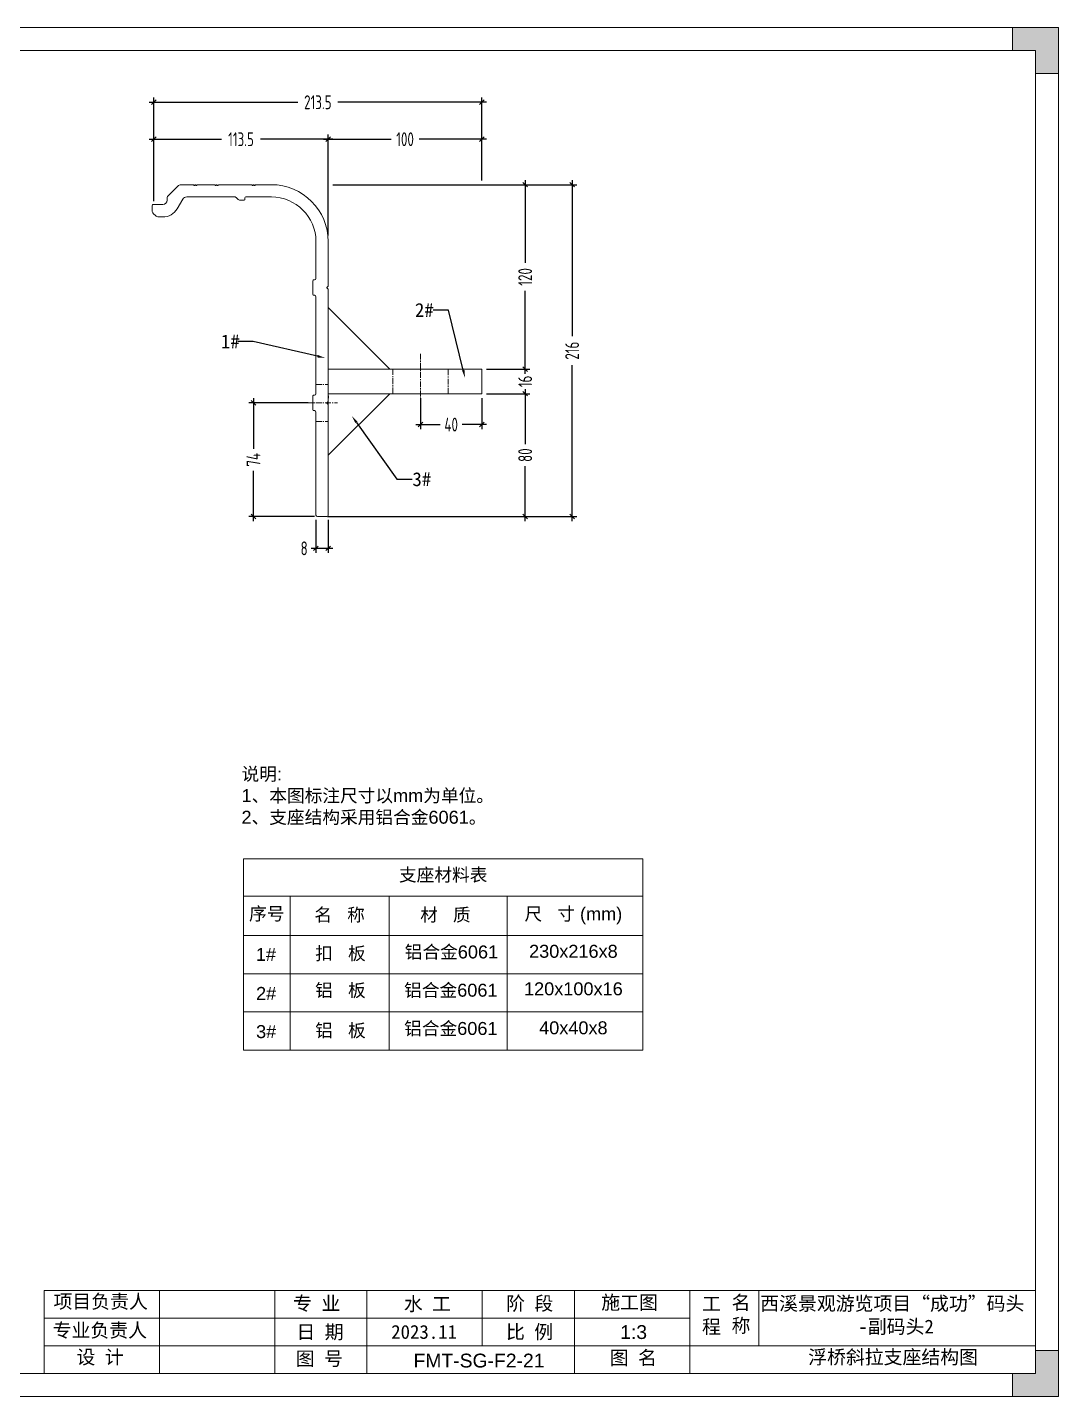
# Model space of a CAD drawing. Header units: millimetres. Extents: x 136606 to 1231039, y 82794 to 127364.
# Drawn here: x 954401 to 955071, y 126455 to 127346 of the extents above; entities that cross this region are included whole.
import ezdxf
from ezdxf import colors
from ezdxf.entities.mleader import LeaderData, LeaderLine
from ezdxf.math import Vec2, Vec3

# ---------------------------------------------------------------- set-up
doc = ezdxf.new("R2010")
doc.units = ezdxf.units.MM
doc.linetypes.add('CENTER', pattern=[0.6, 0.375, -0.075, 0.075, -0.075])
doc.linetypes.add('CENTER2', pattern=[28.575, 19.05, -3.175, 3.175, -3.175])
doc.layers.add('HR-dimension', color=9, linetype='Continuous')
doc.layers.add('标注', color=9, linetype='Continuous')
for name, color, linetype, lineweight in [('加强板', 140, 'Continuous', 18), ('图框', 7, 'Continuous', 13), ('型材', 7, 'Continuous', 15), ('扣板', 7, 'Continuous', 9), ('文本', 3, 'Continuous', 13), ('虚线', 1, 'CENTER2', 0)]:
    doc.layers.add(name, color=color, linetype=linetype, lineweight=lineweight)
doc.styles.add('Arial', font='arial.ttf')
doc.styles.add('hztxt', font='ros1.shx', dxfattribs={"width": 0.8, "bigfont": 'hztxt.shx'})
doc.styles.get("Standard").update_dxf_attribs({"font": 'arial.ttf'})
doc.dimstyles.new('DIM-3', dxfattribs={"dimscale": 3, "dimtxt": 3, "dimasz": 1, "dimexe": 1, "dimexo": 1, "dimgap": 1, "dimtad": 0, "dimdec": 1, "dimrnd": 0.0005, "dimzin": 9, "dimdsep": 46, "dimtxsty": 'hztxt', "dimblk": 'OBLIQUE', "dimcen": 0, "dimdle": 1, "dimclrd": 9, "dimclre": 9, "dimclrt": 2, "dimazin": 2, "dimtfac": 1, "dimtdec": 1, "dimtofl": 0, "dimtmove": 0, "dimatfit": 3, "dimfxl": 1, "dimarcsym": 2})

# ---------------------------------------------------------------- blocks, each defined once
blk = doc.blocks.new('GW-TK')
at = {"layer": '图框', "linetype": 'Continuous', "lineweight": 0}
h = blk.add_hatch(color=256, dxfattribs=at)
h.dxf.hatch_style = 1
h.paths.add_polyline_path([(927593.55, 464715.01), (927593.55, 464710.01), (927598.55, 464710.01), (927598.55, 464705.01), (927603.55, 464705.01), (927603.55, 464715.01)])
h = blk.add_hatch(color=256, dxfattribs=at)
h.dxf.hatch_style = 1
h.paths.add_polyline_path([(927603.55, 464418.01), (927603.55, 464428.01), (927598.55, 464428.01), (927598.55, 464423.01), (927593.55, 464423.01), (927593.55, 464418.01)])
at = {"layer": '图框', "linetype": 'Continuous'}
for p, q in [((927383.55, 464441.02), (927383.55, 464423.01)), ((927408.55, 464441.02), (927408.55, 464423.01)), ((927433.55, 464441.02), (927433.55, 464423.01)), ((927453.55, 464441.02), (927453.55, 464423.01)), ((927478.55, 464441.02), (927478.55, 464429.01)), ((927498.55, 464441.02), (927498.55, 464423.01)), ((927523.55, 464441.02), (927523.55, 464423.01)), ((927538.55, 464441.02), (927538.55, 464429.01)), ((927383.55, 464435.01), (927523.55, 464435.01)), ((927451.56, 464429.01), (927383.55, 464429.01)), ((927383.55, 464429.01), (927598.55, 464429.01))]:
    blk.add_line(p, q, dxfattribs=at)
at = {"layer": '图框'}
for points in [[(927183.55, 464715.01), (927603.55, 464715.01), (927603.55, 464418.01), (927183.55, 464418.01)], [(927188.55, 464710.01), (927598.55, 464710.01), (927598.55, 464423.01), (927188.55, 464423.01)]]:
    blk.add_lwpolyline(points, close=True, dxfattribs=at)
at = {"layer": '图框', "linetype": 'Continuous', "lineweight": 0}
for points in [[(927598.55, 464705.01), (927598.55, 464710.01), (927593.55, 464710.01), (927593.55, 464715.01), (927603.55, 464715.01), (927603.55, 464705.01)], [(927598.55, 464428.01), (927598.55, 464423.01), (927593.55, 464423.01), (927593.55, 464418.01), (927603.55, 464418.01), (927603.55, 464428.01)]]:
    blk.add_lwpolyline(points, close=True, dxfattribs=at)
at = {"layer": '图框', "linetype": 'Continuous'}
blk.add_lwpolyline([(927383.55, 464441.02), (927598.55, 464441.02)], dxfattribs=at)
at = {"layer": '图框', "linetype": 'Continuous', "char_height": 3, "attachment_point": 1}
for s, width, heights, insert in [('{\\fSimSun|b0|i0|c134|p2;项目负责人}', 26.0225, [0], (927385.56, 464440.15)), ('{\\fSimSun|b0|i0|c134|p2;名 称}', 5.2119, [0], (927532.62, 464439.93)), ('{\\fSimSun|b0|i0|c134|p2;专 业}', 12.8345, [0], (927437.53, 464439.73)), ('{\\fSimSun|b0|i0|c134|p2;阶 段}', 17.4775, [0], (927483.73, 464439.73)), ('{\\fSimSun|b0|i0|c134|p2;工 程}', 5.2119, [0], (927526.21, 464439.66)), ('{\\fSimSun|b0|i0|c134|p2;专业负责人}', 24.6361, [2.04], (927385.39, 464433.9)), ('{\\fSimSun|b0|i0|c134|p2;日 期}', 11.224, [0], (927438.25, 464433.55)), ('{\\fSimSun|b0|i0|c134|p2;比 例}', 10.9146, [0], (927483.71, 464433.55)), ('{\\fSimSun|b0|i0|c134|p2;设 计}', 16.2353, [0], (927390.55, 464428.09)), ('{\\fSimSun|b0|i0|c134|p2;图 号}', 23.6261, [0], (927438.11, 464427.75)), ('{\\fSimSun|b0|i0|c134|p2;图 名}', 12.066, [0], (927506.19, 464427.94))]:
    blk.add_mtext_dynamic_manual_height_columns(s, width=width, gutter_width=17.5, heights=heights, dxfattribs=dict(at, insert=insert))
at = {"layer": '图框', "color": 3, "linetype": 'Continuous', "char_height": 3, "attachment_point": 1}
for s, width, insert in [('\\pt9;{\\fSimSun|b0|i0|c134|p2;施工图}', 18.6303, (927504.36, 464439.94)), ('{\\fSimSun|b0|i0|c134|p2;水 工}', 11.224, (927461.55, 464439.63)), ('\\pi0.39911,t9.39911;{\\fSimSun|b0|i0|c134|p2;西溪景观游览项目“成功”码头\\P\\pi21.67411,t30.67411;-副码头2}', 60.0149, (927538.45, 464439.71)), ('{\\fSimSun|b0|i0|c134|p2;2023.11}', 11.224, (927458.8, 464433.55))]:
    blk.add_mtext_dynamic_manual_height_columns(s, width=width, gutter_width=17.5, heights=[0], dxfattribs=dict(at, insert=insert))
blk = doc.blocks.new('_Oblique')
at = {"color": 0, "linetype": 'ByBlock', "lineweight": -2}
blk.add_line((-0.5, -0.5), (0.5, 0.5), dxfattribs=at)
blk = doc.blocks.new('*D333')
at = {"layer": 'Defpoints', "color": 0, "ltscale": 10, "transparency": 16777216}
for p in [(954696.23, 127107.29), (954724.38, 127107.29), (954592.73, 127027.29)]:
    blk.add_point(p, dxfattribs=at)
at = {"layer": 'HR-dimension', "color": 9, "lineweight": -2, "ltscale": 10, "transparency": 16777216}
for p, q in [((954699.23, 127107.29), (954727.38, 127107.29)), ((954724.38, 127110.29), (954724.38, 127074.37)), ((954724.38, 127024.29), (954724.38, 127060.21)), ((954595.73, 127027.29), (954727.38, 127027.29))]:
    blk.add_line(p, q, dxfattribs=at)
at = {"layer": 'HR-dimension', "color": 9, "lineweight": -2, "ltscale": 10, "transparency": 16777216, "xscale": 3, "yscale": 3, "zscale": 3}
for p, rotation in [((954724.38, 127107.29), 90), ((954724.38, 127027.29), 270)]:
    blk.add_blockref('_Oblique', p, dxfattribs=dict(at, rotation=rotation))
at = {"layer": 'HR-dimension', "color": 2, "ltscale": 10, "transparency": 16777216, "insert": (954724.38, 127067.29), "char_height": 9, "attachment_point": 5, "rotation": 90, "style": 'hztxt'}
blk.add_mtext('80', dxfattribs=at)
blk = doc.blocks.new('*D334')
at = {"layer": 'Defpoints', "color": 0, "ltscale": 10, "transparency": 16777216}
for p in [(954696.23, 127123.29), (954724.38, 127123.29), (954696.23, 127107.29)]:
    blk.add_point(p, dxfattribs=at)
at = {"layer": 'HR-dimension', "color": 9, "lineweight": -2, "ltscale": 10, "transparency": 16777216}
for p, q in [((954699.23, 127123.29), (954727.38, 127123.29)), ((954724.38, 127123.29), (954724.38, 127126.29)), ((954699.23, 127107.29), (954727.38, 127107.29)), ((954724.38, 127107.29), (954724.38, 127104.29))]:
    blk.add_line(p, q, dxfattribs=at)
at = {"layer": 'HR-dimension', "color": 9, "lineweight": -2, "ltscale": 10, "transparency": 16777216, "xscale": 3, "yscale": 3, "zscale": 3}
for p, rotation in [((954724.38, 127123.29), 270), ((954724.38, 127107.29), 90)]:
    blk.add_blockref('_Oblique', p, dxfattribs=dict(at, rotation=rotation))
at = {"layer": 'HR-dimension', "color": 2, "ltscale": 10, "transparency": 16777216, "insert": (954724.38, 127115.29), "char_height": 9, "attachment_point": 5, "rotation": 90, "style": 'hztxt'}
blk.add_mtext('16', dxfattribs=at)
blk = doc.blocks.new('*D335')
at = {"layer": 'Defpoints', "color": 0, "ltscale": 10, "transparency": 16777216}
for p in [(954596.23, 127243.29), (954724.38, 127243.29), (954696.23, 127123.29)]:
    blk.add_point(p, dxfattribs=at)
at = {"layer": 'HR-dimension', "color": 9, "lineweight": -2, "ltscale": 10, "transparency": 16777216}
for p, q in [((954724.38, 127246.29), (954724.38, 127192.41)), ((954599.23, 127243.29), (954727.38, 127243.29)), ((954724.38, 127120.29), (954724.38, 127174.17)), ((954699.23, 127123.29), (954727.38, 127123.29))]:
    blk.add_line(p, q, dxfattribs=at)
at = {"layer": 'HR-dimension', "color": 9, "lineweight": -2, "ltscale": 10, "transparency": 16777216, "xscale": 3, "yscale": 3, "zscale": 3}
for p, rotation in [((954724.38, 127243.29), 90), ((954724.38, 127123.29), 270)]:
    blk.add_blockref('_Oblique', p, dxfattribs=dict(at, rotation=rotation))
at = {"layer": 'HR-dimension', "color": 2, "ltscale": 10, "transparency": 16777216, "insert": (954724.38, 127183.29), "char_height": 9, "attachment_point": 5, "rotation": 90, "style": 'hztxt'}
blk.add_mtext('120', dxfattribs=at)
blk = doc.blocks.new('*D336')
at = {"layer": 'Defpoints', "color": 0, "ltscale": 10, "transparency": 16777216}
for p in [(954596.23, 127243.29), (954754.92, 127243.29), (954592.73, 127027.29)]:
    blk.add_point(p, dxfattribs=at)
at = {"layer": 'HR-dimension', "color": 9, "lineweight": -2, "ltscale": 10, "transparency": 16777216}
for p, q in [((954754.92, 127246.29), (954754.92, 127144.77)), ((954599.23, 127243.29), (954757.92, 127243.29)), ((954754.92, 127024.29), (954754.92, 127125.81)), ((954595.73, 127027.29), (954757.92, 127027.29))]:
    blk.add_line(p, q, dxfattribs=at)
at = {"layer": 'HR-dimension', "color": 9, "lineweight": -2, "ltscale": 10, "transparency": 16777216, "xscale": 3, "yscale": 3, "zscale": 3}
for p, rotation in [((954754.92, 127243.29), 90), ((954754.92, 127027.29), 270)]:
    blk.add_blockref('_Oblique', p, dxfattribs=dict(at, rotation=rotation))
at = {"layer": 'HR-dimension', "color": 2, "ltscale": 10, "transparency": 16777216, "insert": (954754.92, 127135.29), "char_height": 9, "attachment_point": 5, "rotation": 90, "style": 'hztxt'}
blk.add_mtext('216', dxfattribs=at)
blk = doc.blocks.new('*D485')
at = {"layer": 'Defpoints', "color": 0, "ltscale": 10, "transparency": 16777216}
for p in [(954656.23, 127107.29), (954696.23, 127107.29), (954656.23, 127087.19)]:
    blk.add_point(p, dxfattribs=at)
at = {"layer": 'HR-dimension', "color": 9, "lineweight": -2, "ltscale": 10, "transparency": 16777216}
for p, q in [((954656.23, 127104.29), (954656.23, 127084.19)), ((954696.23, 127104.29), (954696.23, 127084.19)), ((954653.23, 127087.19), (954669.15, 127087.19)), ((954699.23, 127087.19), (954683.31, 127087.19))]:
    blk.add_line(p, q, dxfattribs=at)
at = {"layer": 'HR-dimension', "color": 9, "lineweight": -2, "ltscale": 10, "transparency": 16777216, "xscale": 3, "yscale": 3, "zscale": 3, "rotation": 180}
blk.add_blockref('_Oblique', (954656.23, 127087.19), dxfattribs=at)
at = {"layer": 'HR-dimension', "color": 9, "lineweight": -2, "ltscale": 10, "transparency": 16777216, "xscale": 3, "yscale": 3, "zscale": 3}
blk.add_blockref('_Oblique', (954696.23, 127087.19), dxfattribs=at)
at = {"layer": 'HR-dimension', "color": 2, "ltscale": 10, "transparency": 16777216, "insert": (954676.23, 127087.19), "char_height": 9, "attachment_point": 5, "style": 'hztxt'}
blk.add_mtext('40', dxfattribs=at)
blk = doc.blocks.new('*D461')
at = {"color": 9, "lineweight": -2, "transparency": 16777216}
for p, q in [((954479.73, 127272.86), (954526.76, 127272.86)), ((954482.73, 127232.67), (954482.73, 127275.86)), ((954599.23, 127272.86), (954552.2, 127272.86)), ((954596.23, 127210.3), (954596.23, 127275.86))]:
    blk.add_line(p, q, dxfattribs=at)
at = {"layer": 'Defpoints', "color": 0, "transparency": 16777216}
for p in [(954482.73, 127272.86), (954482.73, 127229.67), (954596.23, 127207.3)]:
    blk.add_point(p, dxfattribs=at)
at = {"color": 9, "lineweight": -2, "transparency": 16777216, "xscale": 3, "yscale": 3, "zscale": 3, "rotation": 180}
blk.add_blockref('_Oblique', (954482.73, 127272.86), dxfattribs=at)
at = {"color": 9, "lineweight": -2, "transparency": 16777216, "xscale": 3, "yscale": 3, "zscale": 3}
blk.add_blockref('_Oblique', (954596.23, 127272.86), dxfattribs=at)
at = {"color": 2, "transparency": 16777216, "insert": (954539.48, 127272.86), "char_height": 9, "attachment_point": 5, "style": 'hztxt'}
blk.add_mtext('113.5', dxfattribs=at)
blk = doc.blocks.new('*D308')
at = {"color": 9, "lineweight": -2, "transparency": 16777216}
for p, q in [((954593.23, 127272.86), (954637.11, 127272.86)), ((954596.23, 127210.3), (954596.23, 127275.86)), ((954699.23, 127272.86), (954655.35, 127272.86)), ((954696.23, 127246.08), (954696.23, 127275.86))]:
    blk.add_line(p, q, dxfattribs=at)
at = {"layer": 'Defpoints', "color": 0, "transparency": 16777216}
for p in [(954596.23, 127272.86), (954696.23, 127243.08), (954596.23, 127207.3)]:
    blk.add_point(p, dxfattribs=at)
at = {"color": 9, "lineweight": -2, "transparency": 16777216, "xscale": 3, "yscale": 3, "zscale": 3, "rotation": 180}
blk.add_blockref('_Oblique', (954596.23, 127272.86), dxfattribs=at)
at = {"color": 9, "lineweight": -2, "transparency": 16777216, "xscale": 3, "yscale": 3, "zscale": 3}
blk.add_blockref('_Oblique', (954696.23, 127272.86), dxfattribs=at)
at = {"color": 2, "transparency": 16777216, "insert": (954646.23, 127272.86), "char_height": 9, "attachment_point": 5, "style": 'hztxt'}
blk.add_mtext('100', dxfattribs=at)
blk = doc.blocks.new('*D309')
at = {"color": 9, "lineweight": -2, "transparency": 16777216}
for p, q in [((954482.73, 127232.67), (954482.73, 127299.93)), ((954696.23, 127250.35), (954696.23, 127299.93)), ((954479.73, 127296.93), (954576.4, 127296.93)), ((954699.23, 127296.93), (954602.56, 127296.93))]:
    blk.add_line(p, q, dxfattribs=at)
at = {"layer": 'Defpoints', "color": 0, "transparency": 16777216}
for p in [(954696.23, 127296.93), (954696.23, 127247.35), (954482.73, 127229.67)]:
    blk.add_point(p, dxfattribs=at)
at = {"color": 9, "lineweight": -2, "transparency": 16777216, "xscale": 3, "yscale": 3, "zscale": 3, "rotation": 180}
blk.add_blockref('_Oblique', (954482.73, 127296.93), dxfattribs=at)
at = {"color": 9, "lineweight": -2, "transparency": 16777216, "xscale": 3, "yscale": 3, "zscale": 3}
blk.add_blockref('_Oblique', (954696.23, 127296.93), dxfattribs=at)
at = {"color": 2, "transparency": 16777216, "insert": (954589.48, 127296.93), "char_height": 9, "attachment_point": 5, "style": 'hztxt'}
blk.add_mtext('213.5', dxfattribs=at)
blk = doc.blocks.new('*D2418')
at = {"layer": 'Defpoints', "color": 0, "ltscale": 10, "transparency": 16777216}
for p in [(954586.23, 127101.29), (954547.58, 127027.29), (954590.23, 127027.29)]:
    blk.add_point(p, dxfattribs=at)
at = {"layer": 'HR-dimension', "color": 9, "lineweight": -2, "ltscale": 10, "transparency": 16777216}
for p, q in [((954547.58, 127104.29), (954547.58, 127071.49)), ((954583.23, 127101.29), (954544.58, 127101.29)), ((954547.58, 127024.29), (954547.58, 127057.09)), ((954587.23, 127027.29), (954544.58, 127027.29))]:
    blk.add_line(p, q, dxfattribs=at)
at = {"layer": 'HR-dimension', "color": 9, "lineweight": -2, "ltscale": 10, "transparency": 16777216, "xscale": 3, "yscale": 3, "zscale": 3}
for p, rotation in [((954547.58, 127101.29), 90), ((954547.58, 127027.29), 270)]:
    blk.add_blockref('_Oblique', p, dxfattribs=dict(at, rotation=rotation))
at = {"layer": 'HR-dimension', "color": 2, "ltscale": 10, "transparency": 16777216, "insert": (954547.58, 127064.29), "char_height": 9, "attachment_point": 5, "rotation": 90, "style": 'hztxt'}
blk.add_mtext('74', dxfattribs=at)
blk = doc.blocks.new('*D2420')
at = {"color": 9, "lineweight": -2, "transparency": 16777216}
for p, q in [((954588.24, 127025.14), (954588.24, 127003.64)), ((954596.24, 127025.14), (954596.24, 127003.64)), ((954588.24, 127006.64), (954585.24, 127006.64)), ((954599.24, 127006.64), (954588.24, 127006.64))]:
    blk.add_line(p, q, dxfattribs=at)
at = {"layer": 'Defpoints', "color": 0, "transparency": 16777216}
for p in [(954588.24, 127028.14), (954596.24, 127028.14), (954588.24, 127006.64)]:
    blk.add_point(p, dxfattribs=at)
at = {"color": 9, "lineweight": -2, "transparency": 16777216, "xscale": 3, "yscale": 3, "zscale": 3, "rotation": 180}
blk.add_blockref('_Oblique', (954588.24, 127006.64), dxfattribs=at)
at = {"color": 9, "lineweight": -2, "transparency": 16777216, "xscale": 3, "yscale": 3, "zscale": 3}
blk.add_blockref('_Oblique', (954596.24, 127006.64), dxfattribs=at)
at = {"color": 2, "transparency": 16777216, "insert": (954580.56, 127006.64), "char_height": 9, "attachment_point": 5, "style": 'hztxt'}
blk.add_mtext('8', dxfattribs=at)
blk = doc.blocks.new('扣板A')
at = {"layer": '扣板'}
for p, q in [((33, 216), (43.17, 216)), ((43.31, 215.94), (43.69, 215.56)), ((43.98, 215.56), (44.36, 215.94)), ((44.64, 215.94), (45.02, 215.56)), ((45.31, 215.56), (45.69, 215.94)), ((45.83, 216), (67.17, 216)), ((67.31, 215.94), (67.69, 215.56)), ((67.98, 215.56), (68.36, 215.94)), ((68.64, 215.94), (69.02, 215.56)), ((69.31, 215.56), (69.69, 215.94)), ((69.83, 216), (81.17, 216)), ((81.31, 215.94), (81.69, 215.56)), ((81.98, 215.56), (82.36, 215.94)), ((82.64, 215.94), (83.02, 215.56)), ((83.31, 215.56), (83.69, 215.94)), ((83.83, 216), (91.76, 216)), ((93.88, 215.12), (100.41, 208.59)), ((49.7, 208), (33, 208)), ((50.2, 206.5), (50.2, 207.5)), ((53.79, 206), (50.7, 206)), ((55.91, 207.71), (54.49, 206.29)), ((88, 208), (56.61, 208)), ((90.58, 206.54), (94.25, 200.37)), ((100.7, 207.89), (100.7, 206)), ((103.7, 203), (110, 203)), ((108.38, 195.88), (109.62, 197.12)), ((110.5, 202.5), (110.5, 199.24)), ((103.7, 195), (106.26, 195)), ((-4, 150.17), (-4, 179)), ((4, 179), (4, 155)), ((5, 154), (5.5, 154)), ((6, 153.5), (6, 144.5)), ((-4, 75.17), (-4, 147.83)), ((-3.06, 149.14), (-3.94, 150.02)), ((-3.94, 147.98), (-3.06, 148.86)), ((4, 143), (4, 80)), ((5.5, 144), (5, 144)), ((-4, 1), (-4, 72.83)), ((-3.06, 74.14), (-3.94, 75.02)), ((-3.94, 72.98), (-3.06, 73.86)), ((5, 79), (5.5, 79)), ((6, 78.5), (6, 69.5)), ((4, 68), (4, 1)), ((5.5, 69), (5, 69)), ((3, 0), (-3, 0))]:
    blk.add_line(p, q, dxfattribs=at)
for centre, radius, start, end in [((33, 179), 37, 90, 180), ((43.17, 215.8), 0.2, 44.99999, 90), ((43.83, 215.7), 0.2, 224.99999, 315), ((44.5, 215.8), 0.2, 44.99999, 135.00001), ((45.17, 215.7), 0.2, 224.99999, 315), ((45.83, 215.8), 0.2, 90, 135.00001), ((67.17, 215.8), 0.2, 44.99999, 90), ((67.83, 215.7), 0.2, 224.99999, 315), ((68.5, 215.8), 0.2, 44.99999, 135.00001), ((69.17, 215.7), 0.2, 224.99999, 315), ((69.83, 215.8), 0.2, 90, 135.00001), ((81.17, 215.8), 0.2, 44.99999, 90), ((81.83, 215.7), 0.2, 224.99999, 315), ((82.5, 215.8), 0.2, 44.99999, 135.00001), ((83.17, 215.7), 0.2, 224.99999, 315), ((83.83, 215.8), 0.2, 90, 135.00001), ((91.76, 213), 3, 45, 90), ((33, 179), 29, 90, 180), ((49.7, 207.5), 0.5, 360, 90), ((50.7, 206.5), 0.5, 180, 270), ((53.79, 207), 1, 270, 315), ((56.61, 207), 1, 90, 135), ((88, 205), 3, 30.78175, 90), ((99.7, 207.89), 1, 0, 45), ((103.7, 206), 3, 180, 270), ((103.7, 206), 11, 210.78175, 270), ((107.5, 199.24), 3, 315, 0), ((110, 202.5), 0.5, 0, 90), ((106.26, 198), 3, 270, 315), ((5, 155), 1, 180, 270), ((5.5, 153.5), 0.5, 0, 90), ((-3.8, 150.17), 0.2, 180, 225), ((-3.8, 147.83), 0.2, 135, 180), ((-3.2, 149), 0.2, 315, 45), ((5, 143), 1, 90, 180), ((5.5, 144.5), 0.5, 270, 0), ((-3.8, 75.17), 0.2, 180, 225), ((-3.8, 72.83), 0.2, 135, 180), ((-3.2, 74), 0.2, 315, 45), ((5, 80), 1, 180, 270), ((5.5, 78.5), 0.5, 0, 90), ((5, 68), 1, 90, 180), ((5.5, 69.5), 0.5, 270, 0), ((-3, 1), 1, 180, 270), ((3, 1), 1, 270, 360)]:
    blk.add_arc(centre, radius, start, end, dxfattribs=at)

msp = doc.modelspace()

# ---------------------------------------------------------------- linework, layer by layer
msp.add_line((954596.2275, 127105.8002), (954596.2275, 127104.4002))
at = {"layer": '加强板', "color": 3}
for points in [[(954596.2275, 127163.2932), (954596.2275, 127123.2932), (954636.2275, 127123.2932), (954596.2275, 127163.2932)], [(954596.2275, 127067.2932), (954596.2275, 127107.2932), (954636.2275, 127107.2932), (954596.2275, 127067.2932)]]:
    msp.add_lwpolyline(points, dxfattribs=at)
msp.add_lwpolyline([(954696.2275, 127123.2932), (954596.2275, 127123.2932), (954596.2275, 127107.2932), (954696.2275, 127107.2932)], close=True, dxfattribs=at)
at = {"layer": '文本'}
for p, q in [((954541.101, 126804.5549), (954541.101, 126680.0725)), ((954541.101, 126804.5549), (954800.9778, 126804.5549)), ((954800.9778, 126804.5549), (954800.9778, 126680.0725)), ((954541.101, 126780.35), (954800.9778, 126780.35)), ((954571.3931, 126780.35), (954571.3931, 126680.0725)), ((954635.9766, 126780.35), (954635.9766, 126680.0725)), ((954712.5742, 126780.35), (954712.5742, 126680.0725)), ((954800.9778, 126780.35), (954800.9778, 126680.3501)), ((954541.101, 126754.7619), (954800.9778, 126754.7619)), ((954541.101, 126729.8655), (954800.9778, 126729.8655)), ((954541.101, 126704.969), (954800.9778, 126704.969)), ((954541.101, 126680.0725), (954800.9778, 126680.0725))]:
    msp.add_line(p, q, dxfattribs=at)
at = {"layer": '虚线', "color": 1, "linetype": 'CENTER', "ltscale": 10}
for points in [[(954656.2275, 127133.2932), (954656.2275, 127101.2932)], [(954588.2275, 127113.2889), (954596.2275, 127113.2889)], [(954582.2275, 127101.2939), (954602.2275, 127101.2939)], [(954588.2275, 127089.2889), (954596.2275, 127089.2889)]]:
    msp.add_lwpolyline(points, dxfattribs=at)
msp.add_lwpolyline([(954674.2275, 127123.2932), (954638.2275, 127123.2932), (954638.2275, 127107.2932), (954674.2275, 127107.2932)], close=True, dxfattribs=at)

# ---------------------------------------------------------------- block references
at = {"layer": '型材', "color": 2, "lineweight": 100, "transparency": 33554661, "xscale": -1}
msp.add_blockref('扣板A', (954592.2275, 127027.2939), dxfattribs=at)
at = {"layer": '文本', "xscale": 3, "yscale": 3, "zscale": 3}
msp.add_blockref('GW-TK', (-1827739.1979, -1266799.3827), dxfattribs=at)

# ---------------------------------------------------------------- texts
at = {"layer": '文本', "style": 'Arial'}
for p in [(954646.0229, 126739.793), (954645.6449, 126714.8965), (954645.6449, 126690)]:
    msp.add_text('铝合金6061', height=8.4375, dxfattribs=at).set_placement(p)
at = {"layer": '文本', "insert": (954539.8147, 126864.0296), "char_height": 8.4375, "attachment_point": 1, "style": 'Arial'}
msp.add_mtext_dynamic_manual_height_columns('{\\fSimSun|b0|i0|c134|p2;说明}:\\P1{\\fSimSun|b0|i0|c134|p2;、本图标注尺寸以}mm{\\fSimSun|b0|i0|c134|p2;为单位。\\P}2{\\fSimSun|b0|i0|c134|p2;、支座结构采用铝合金}6061{\\fSimSun|b0|i0|c134|p2;。}', width=207.403076, gutter_width=12.5, heights=[0], dxfattribs=at)
at = {"layer": '文本', "char_height": 8.4375, "attachment_point": 5, "style": 'Arial'}
for s, insert in [('支座材料表', (954671.0335, 126793.7284)), ('序号', (954556.2801, 126768.4345)), ('名   称', (954603.636, 126767.7198)), ('材   质', (954672.4982, 126767.7198)), ('尺   寸 (mm)', (954755.7455, 126767.5358)), ('1#', (954555.7031, 126742.401)), ('扣   板', (954604.182, 126742.6082)), ('230x216x8', (954755.7455, 126744.3751)), ('2#', (954555.8536, 126717.0096)), ('铝   板', (954604.182, 126718.6105)), ('120x100x16', (954755.7455, 126719.9632)), ('3#', (954555.8536, 126692.1131)), ('铝   板', (954604.182, 126692.4592)), ('40x40x8', (954755.7455, 126694.5822))]:
    msp.add_mtext(s, dxfattribs=dict(at, insert=insert))
at = {"layer": '文本', "color": 6, "char_height": 9, "attachment_point": 1, "style": 'Arial'}
for s, width, gutter_width, heights, insert in [('1:3', 19.702496, 1.4062, [0], (954786.2066, 126501.1484)), ('{\\C256;FMT-SG-F2-21}', 69.470087, 0, [9.4744], (954651.732, 126482.6042)), ('浮桥斜拉支座结构图', 164.493338, 1.4062, [0], (954908.5126, 126484.8781))]:
    msp.add_mtext_dynamic_manual_height_columns(s, width=width, gutter_width=gutter_width, heights=heights, dxfattribs=dict(at, insert=insert))

# ---------------------------------------------------------------- dimensions: what is measured, and where the dimension line sits
for base, p1, p2, picture, middle in [((954696.2275, 127296.9281), (954482.7275, 127229.6652), (954696.2275, 127247.345), '*D309', (954589.4775, 127296.9281)), ((954482.7275, 127272.858), (954596.2275, 127207.302), (954482.7275, 127229.6652), '*D461', (954539.4775, 127272.858)), ((954596.2275, 127272.858), (954696.2275, 127243.08), (954596.2275, 127207.302), '*D308', (954646.2275, 127272.858)), ((954588.2389, 127006.6432), (954596.2389, 127028.143), (954588.2389, 127028.143), '*D2420', (954580.5589, 127006.6432))]:
    dim = msp.add_linear_dim(base=base, p1=p1, p2=p2, dimstyle='DIM-3')
    dim.commit()
    dim.dimension.update_dxf_attribs({"geometry": picture, "text_midpoint": middle})
at = {"layer": 'HR-dimension', "ltscale": 10}
for base, p1, p2, picture, middle in [((954754.9233, 127243.2939), (954592.7275, 127027.2939), (954596.2275, 127243.2939), '*D336', (954754.9233, 127135.2939)), ((954724.3821, 127243.2929), (954696.2275, 127123.2932), (954596.2275, 127243.2929), '*D335', (954724.3821, 127183.293)), ((954724.3821, 127123.2932), (954696.2275, 127107.2932), (954696.2275, 127123.2932), '*D334', (954724.3821, 127115.2932)), ((954547.5784, 127027.2939), (954586.2275, 127101.2939), (954590.2275, 127027.2939), '*D2418', (954547.5784, 127064.2939)), ((954724.3821, 127107.2932), (954592.7275, 127027.2939), (954696.2275, 127107.2932), '*D333', (954724.3821, 127067.2935))]:
    dim = msp.add_linear_dim(base=base, p1=p1, p2=p2, angle=90, dimstyle='DIM-3', dxfattribs=at)
    dim.commit()
    dim.dimension.update_dxf_attribs({"geometry": picture, "text_midpoint": middle})
dim = msp.add_linear_dim(base=(954656.2275, 127087.1937), p1=(954696.2275, 127107.2932), p2=(954656.2275, 127107.2932), dimstyle='DIM-3', dxfattribs=at)
dim.commit()
dim.dimension.update_dxf_attribs({"geometry": '*D485', "text_midpoint": (954676.2275, 127087.1937)})

# ---------------------------------------------------------------- leaders
at = {"layer": '标注', "color": 6}
ml = msp.add_multileader_mtext('Standard', dxfattribs=at)
ml.set_content('{\\fSimSun|b0|i0|c134|p2;2#}', color=6, style='Arial')
ml.set_leader_properties(color=9)
ml.build(insert=Vec2(0, 0))
ml.multileader.update_dxf_attribs({"dogleg_length": 100, "arrow_head_size": 5})
ctx = ml.context
ctx.base_point, ctx.char_height, ctx.arrow_head_size, ctx.landing_gap_size, ctx.plane_origin = Vec3(954652.4806, 127161.7395), 9, 5, 0.2, Vec3(954572.5251, 258207.7462)
notes = []
notes.append((ctx, [(1, (1, 1, 0), (954674.5306, 127161.7395), (-1, 0), 10, [(0, [(954685.2787, 127117.6551)], 0, [])])]))
ctx.mtext.insert, ctx.mtext.width, ctx.mtext.defined_height, ctx.mtext.flow_direction = Vec3(954652.6806, 127166.2395), 100, 36.9267, 5
ml = msp.add_multileader_mtext('Standard', dxfattribs=at)
ml.set_content('{\\fSimSun|b0|i0|c134|p2;1#}', color=6, style='Arial')
ml.set_leader_properties(color=9)
ml.build(insert=Vec2(0, 0))
ml.multileader.update_dxf_attribs({"dogleg_length": 100, "arrow_head_size": 5})
ctx = ml.context
ctx.base_point, ctx.char_height, ctx.arrow_head_size, ctx.landing_gap_size, ctx.plane_origin = Vec3(954355.111, 127140.6789), 9, 5, 0.2, Vec3(954280.5395, 258150.9555)
notes.append((ctx, [(0, (1, 1, 0), (954345.111, 127140.6789), (1, 0), 10, [(0, [(954285.5925, 127125.5521)], 0, [])])]))
ctx.mtext.insert, ctx.mtext.width, ctx.mtext.defined_height, ctx.mtext.flow_direction = Vec3(954355.311, 127145.1789), 100, 36.9267, 5
ml = msp.add_multileader_mtext('Standard', dxfattribs=at)
ml.set_content('{\\fSimSun|b0|i0|c134|p2;1#}', color=6, style='Arial')
ml.set_leader_properties(color=9)
ml.build(insert=Vec2(0, 0))
ml.multileader.update_dxf_attribs({"dogleg_length": 100, "arrow_head_size": 5})
ctx = ml.context
ctx.base_point, ctx.char_height, ctx.arrow_head_size, ctx.landing_gap_size, ctx.plane_origin = Vec3(954526.2546, 127141.3168), 9, 5, 0.2, Vec3(954484.6329, 258170.9864)
notes.append((ctx, [(1, (1, 1, 0), (954547.5046, 127141.3168), (-1, 0), 10, [(0, [(954594.1901, 127130.5466)], 0, [])])]))
ctx.mtext.insert, ctx.mtext.width, ctx.mtext.defined_height, ctx.mtext.flow_direction = Vec3(954526.4546, 127145.8168), 100, 36.9267, 5
ml = msp.add_multileader_mtext('Standard', dxfattribs=at)
ml.set_content('{\\fSimSun|b0|i0|c134|p2;3#}', color=6, style='Arial')
ml.set_leader_properties(color=9)
ml.build(insert=Vec2(0, 0))
ml.multileader.update_dxf_attribs({"dogleg_length": 100, "arrow_head_size": 5})
ctx = ml.context
ctx.base_point, ctx.char_height, ctx.arrow_head_size, ctx.landing_gap_size, ctx.plane_origin = Vec3(954650.8203, 127051.6483), 9, 5, 0.2, Vec3(954549.9369, 258072.1047)
notes.append((ctx, [(0, (1, 1, 0), (954640.8203, 127051.6483), (1, 0), 10, [(0, [(954611.6788, 127092.6974)], 0, [])])]))
ctx.mtext.insert, ctx.mtext.width, ctx.mtext.defined_height, ctx.mtext.flow_direction = Vec3(954651.0203, 127056.1483), 100, 36.9267, 5
ml = msp.add_multileader_mtext('Standard', dxfattribs=at)
ml.set_content('{\\fSimSun|b0|i0|c134|p2;1#}', color=6, style='Arial')
ml.set_leader_properties(color=9)
ml.build(insert=Vec2(0, 0))
ml.multileader.update_dxf_attribs({"dogleg_length": 100, "arrow_head_size": 5})
ctx = ml.context
ctx.base_point, ctx.char_height, ctx.arrow_head_size, ctx.landing_gap_size, ctx.plane_origin = Vec3(954364.2584, 126900.9534), 9, 5, 0.2, Vec3(954289.687, 257818.6239)
notes.append((ctx, [(0, (1, 1, 0), (954354.2584, 126900.9534), (1, 0), 10, [(0, [(954294.74, 126873.7713)], 0, [])])]))
ctx.mtext.insert, ctx.mtext.width, ctx.mtext.defined_height, ctx.mtext.flow_direction = Vec3(954364.4584, 126905.4534), 100, 36.9267, 5
for ctx, leaders in notes:
    for number, flags, end, landing, length, lines in leaders:
        leader = LeaderData()
        leader.index, (leader.has_last_leader_line, leader.has_dogleg_vector, leader.attachment_direction) = number, flags
        leader.last_leader_point, leader.dogleg_vector, leader.dogleg_length = Vec3(end), Vec3(landing), length
        for number, points, colour, breaks in lines:
            line = LeaderLine()
            line.index, line.vertices, line.color, line.breaks = number, Vec3.list(points), colors.encode_raw_color(colour), breaks
            leader.lines.append(line)
        ctx.leaders.append(leader)

doc.saveas('drawing.dxf')
